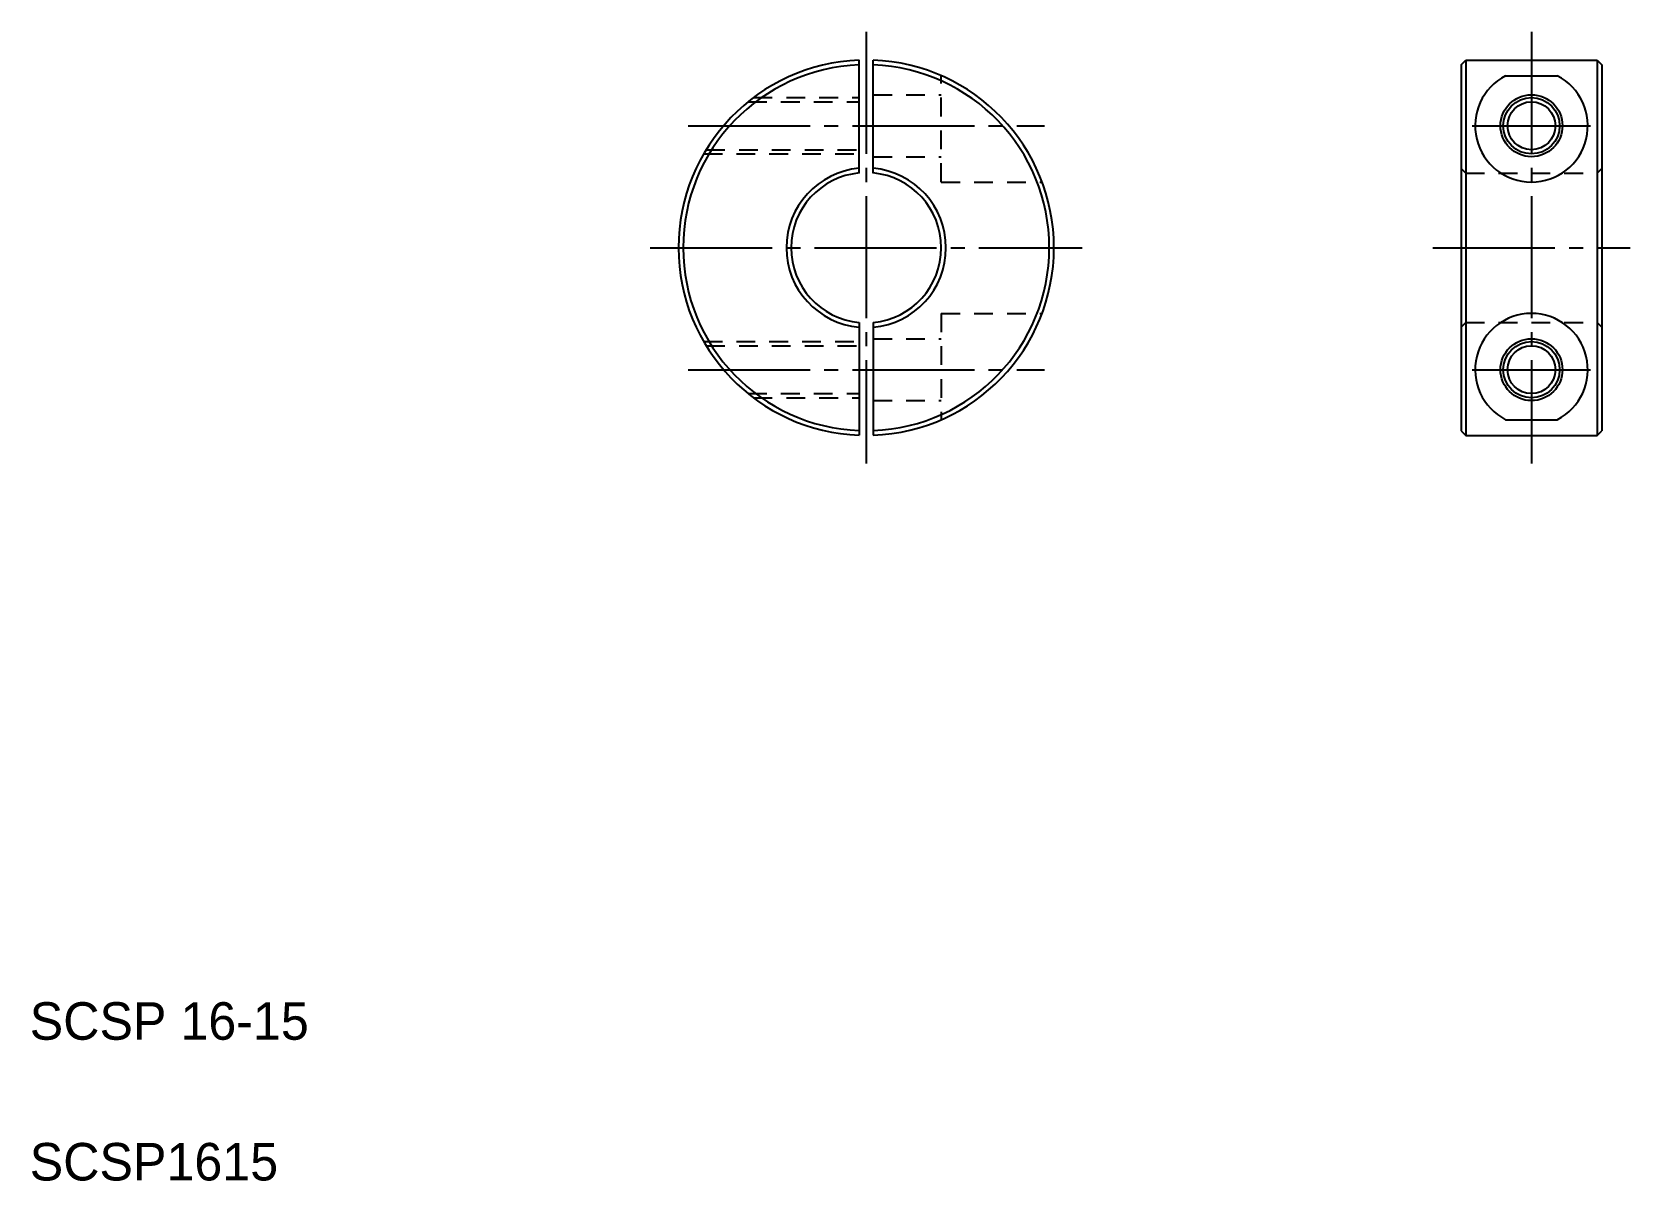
# Model space of a CAD drawing. Extents: x 31 to 201, y 131 to 254.
import ezdxf

# ---------------------------------------------------------------- set-up
doc = ezdxf.new("R2010")
doc.units = 0
doc.linetypes.add('CENTER', pattern=[17.5, 13, -1.5, 1.5, -1.5])
doc.linetypes.add('DASHED', pattern=[3.5, 2, -1.5])
doc.layers.get('0').update_dxf_attribs({"linetype": 'CONTINUOUS'})
doc.layers.add('CENTER', color=1, linetype='CENTER')

msp = doc.modelspace()

# ---------------------------------------------------------------- linework, layer by layer
at = {"color": 7, "linetype": 'CONTINUOUS'}
for p, q in [((118.77, 238.77), (118.77, 250.79)), ((120.27, 238.77), (120.27, 250.79)), ((182.89, 250.31), (183.39, 250.81)), ((182.89, 250.31), (182.89, 211.31)), ((183.39, 250.81), (183.39, 210.81)), ((183.39, 250.81), (197.39, 250.81)), ((197.39, 250.81), (197.39, 210.81)), ((197.39, 250.81), (197.89, 250.31)), ((197.89, 250.31), (197.89, 211.31)), ((187.64, 249.14), (193.15, 249.14)), ((118.77, 222.84), (118.77, 210.82)), ((120.27, 222.84), (120.27, 210.82)), ((182.89, 211.31), (183.39, 210.81)), ((187.64, 212.48), (193.15, 212.48)), ((197.39, 210.81), (197.89, 211.31)), ((183.39, 210.81), (197.39, 210.81))]:
    msp.add_line(p, q, dxfattribs=at)
at = {"color": 3, "linetype": 'DASHED'}
for p, q in [((127.52, 237.81), (127.52, 249.14)), ((120.27, 247.11), (127.52, 247.11)), ((106.94, 246.36), (118.77, 246.36)), ((107.52, 246.81), (118.77, 246.81)), ((102.2, 240.81), (118.77, 240.81)), ((102.47, 241.26), (118.77, 241.26)), ((120.27, 240.51), (127.52, 240.51)), ((182.89, 239.27), (183.39, 238.77)), ((183.39, 238.77), (197.39, 238.77)), ((197.39, 238.77), (197.89, 239.27)), ((127.52, 237.81), (138.26, 237.81)), ((127.52, 223.81), (138.26, 223.81)), ((127.52, 223.81), (127.52, 212.48)), ((182.89, 222.34), (183.39, 222.84)), ((183.39, 222.84), (197.39, 222.84)), ((197.39, 222.84), (197.89, 222.34)), ((102.2, 220.81), (118.77, 220.81)), ((102.47, 220.36), (118.77, 220.36)), ((120.27, 221.11), (127.52, 221.11)), ((106.94, 215.26), (118.77, 215.26)), ((107.52, 214.81), (118.77, 214.81)), ((120.27, 214.51), (127.52, 214.51))]:
    msp.add_line(p, q, dxfattribs=at)
for p, q in [((118.77, 219.84), (118.77, 219.84)), ((118.77, 216.83), (118.77, 216.83))]:
    msp.add_line(p, q)
at = {"color": 7, "linetype": 'CONTINUOUS'}
for centre in [(190.39, 243.81), (190.39, 217.81)]:
    msp.add_circle(centre, 3.3, dxfattribs=at)
at = {"color": 3, "linetype": 'CONTINUOUS'}
for centre in [(190.39, 243.81), (190.39, 217.81)]:
    msp.add_circle(centre, 3, dxfattribs=at)
for centre in [(190.39, 243.81), (190.39, 217.81)]:
    msp.add_circle(centre, 2.55)
at = {"color": 7, "linetype": 'CONTINUOUS'}
for centre, radius, start, end in [((119.52, 230.81), 20, 92.1491, 267.8509), ((119.52, 230.81), 19.5, 92.2042, 267.7958), ((119.52, 230.81), 20, 272.1491, 87.8509), ((119.52, 230.81), 19.5, 272.2042, 87.7958), ((190.39, 243.81), 6, 117.3291, 62.6709), ((119.52, 230.81), 8.5, 95.0621, 264.9379), ((119.52, 230.81), 8, 95.3794, 264.6206), ((119.52, 230.81), 8.5, 275.0621, 84.9379), ((119.52, 230.81), 8, 275.3794, 84.6206), ((190.39, 217.81), 6, 297.3291, 242.6709)]:
    msp.add_arc(centre, radius, start, end, dxfattribs=at)
at = {"layer": 'CENTER', "color": 1, "linetype": 'CENTER'}
for p, q in [((119.52, 253.81), (119.52, 207.81)), ((190.39, 253.81), (190.39, 207.81)), ((100.55, 243.81), (138.5, 243.81)), ((184.09, 243.81), (196.69, 243.81)), ((96.52, 230.81), (142.52, 230.81)), ((179.89, 230.81), (200.89, 230.81)), ((100.55, 217.81), (138.5, 217.81)), ((184.09, 217.81), (196.69, 217.81))]:
    msp.add_line(p, q, dxfattribs=at)

# ---------------------------------------------------------------- texts
for s, p in [('SCSP 16-15', (30.41, 146.39)), ('SCSP1615', (30.41, 131.39))]:
    msp.add_text(s, height=4).set_placement(p)

doc.saveas('drawing.dxf')
